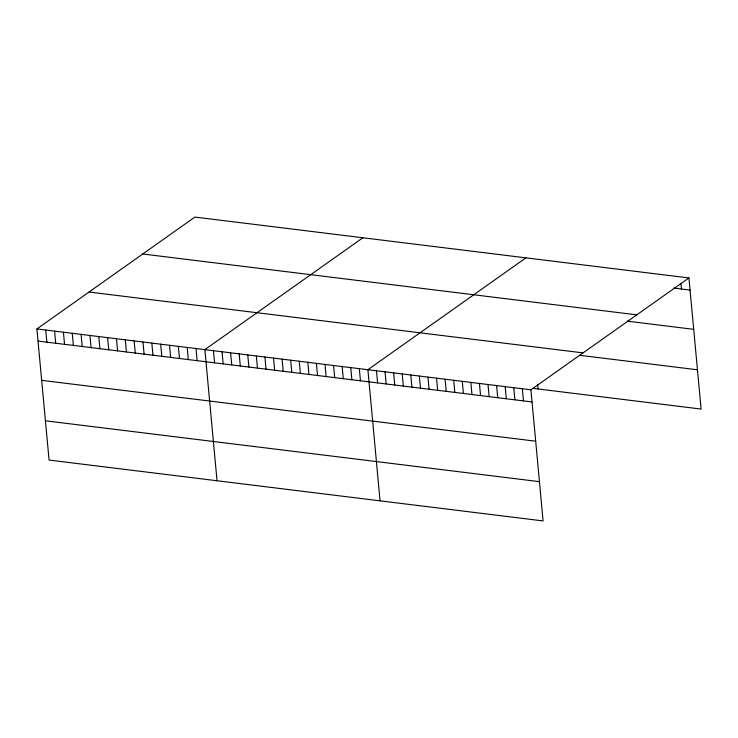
<?xml version="1.0" encoding="UTF-8"?>
<svg xmlns="http://www.w3.org/2000/svg" width="738" height="738" viewBox="0 0 738 738"><rect width="100%" height="100%" fill="white"/><g stroke="black" fill="none" stroke-linecap="round" stroke-linejoin="round"><path stroke-width="1.11" d="M688.932 277.94L530.917 389.802L543.085 520.927L49.068 460.06L36.9 328.936L194.915 217.073L688.932 277.94L701.1 409.064L532.716 388.317M362.884 237.774L204.869 349.627L217.027 480.752M525.908 257.857L367.893 369.72L380.052 500.834M673.969 288.088L690.058 290.071M142.775 253.992L636.793 314.849M627.208 321.15L693.702 329.342M89.049 292.027L583.066 352.884M579.478 355.264L697.456 369.793M36.9 328.936L530.917 389.802M38.025 341.067L532.043 401.933M41.669 380.338L535.687 441.204M45.424 420.798L539.441 481.656M680.971 283.503L681.478 289.019M537.661 384.489L538.076 388.981M522.338 388.741L523.463 400.872M513.759 387.69L514.884 399.821M505.179 386.629L506.305 398.76M496.6 385.568L497.726 397.708M488.012 384.516L489.137 396.647M479.432 383.456L480.558 395.596M470.853 382.404L471.979 394.535M462.274 381.343L463.399 393.474M453.695 380.282L454.82 392.422M445.115 379.231L446.241 391.361M436.536 378.17L437.662 390.31M427.957 377.118L429.082 389.249M419.378 376.057L420.503 388.188M410.789 374.996L411.915 387.136M402.21 373.945L403.335 386.075M393.631 372.884L394.756 385.024M385.051 371.832L386.177 383.963M376.472 370.771L377.598 382.902M359.314 368.659L360.439 380.79M350.734 367.598L351.86 379.738M342.155 366.546L343.281 378.677M333.567 365.485L334.692 377.616M324.988 364.434L326.113 376.565M316.408 363.373L317.534 375.504M307.829 362.312L308.954 374.452M299.25 361.26L300.375 373.391M290.671 360.199L291.796 372.339M282.091 359.148L283.217 371.279M273.512 358.087L274.637 370.218M264.924 357.026L266.058 369.166M256.344 355.974L257.47 368.105M247.765 354.913L248.891 367.054M239.186 353.862L240.311 365.993M230.607 352.801L231.732 364.932M222.027 351.74L223.153 363.88M213.448 350.688L214.573 362.819M196.022 348.539L197.147 360.679M187.184 347.45L188.31 359.591M178.347 346.362L179.472 358.493M169.5 345.273L170.635 357.404M160.663 344.185L161.788 356.316M151.825 343.096L152.951 355.227M142.988 342.008L144.113 354.139M134.141 340.919L135.266 353.05M125.303 339.831L126.429 351.961M116.466 338.742L117.591 350.873M107.619 337.653L108.744 349.784M98.781 336.565L99.907 348.696M89.944 335.476L91.069 347.607M81.097 334.379L82.232 346.519M72.259 333.29L73.385 345.43M63.422 332.201L64.547 344.342M54.584 331.113L55.71 343.253M45.738 330.024L46.863 342.164"/></g></svg>
